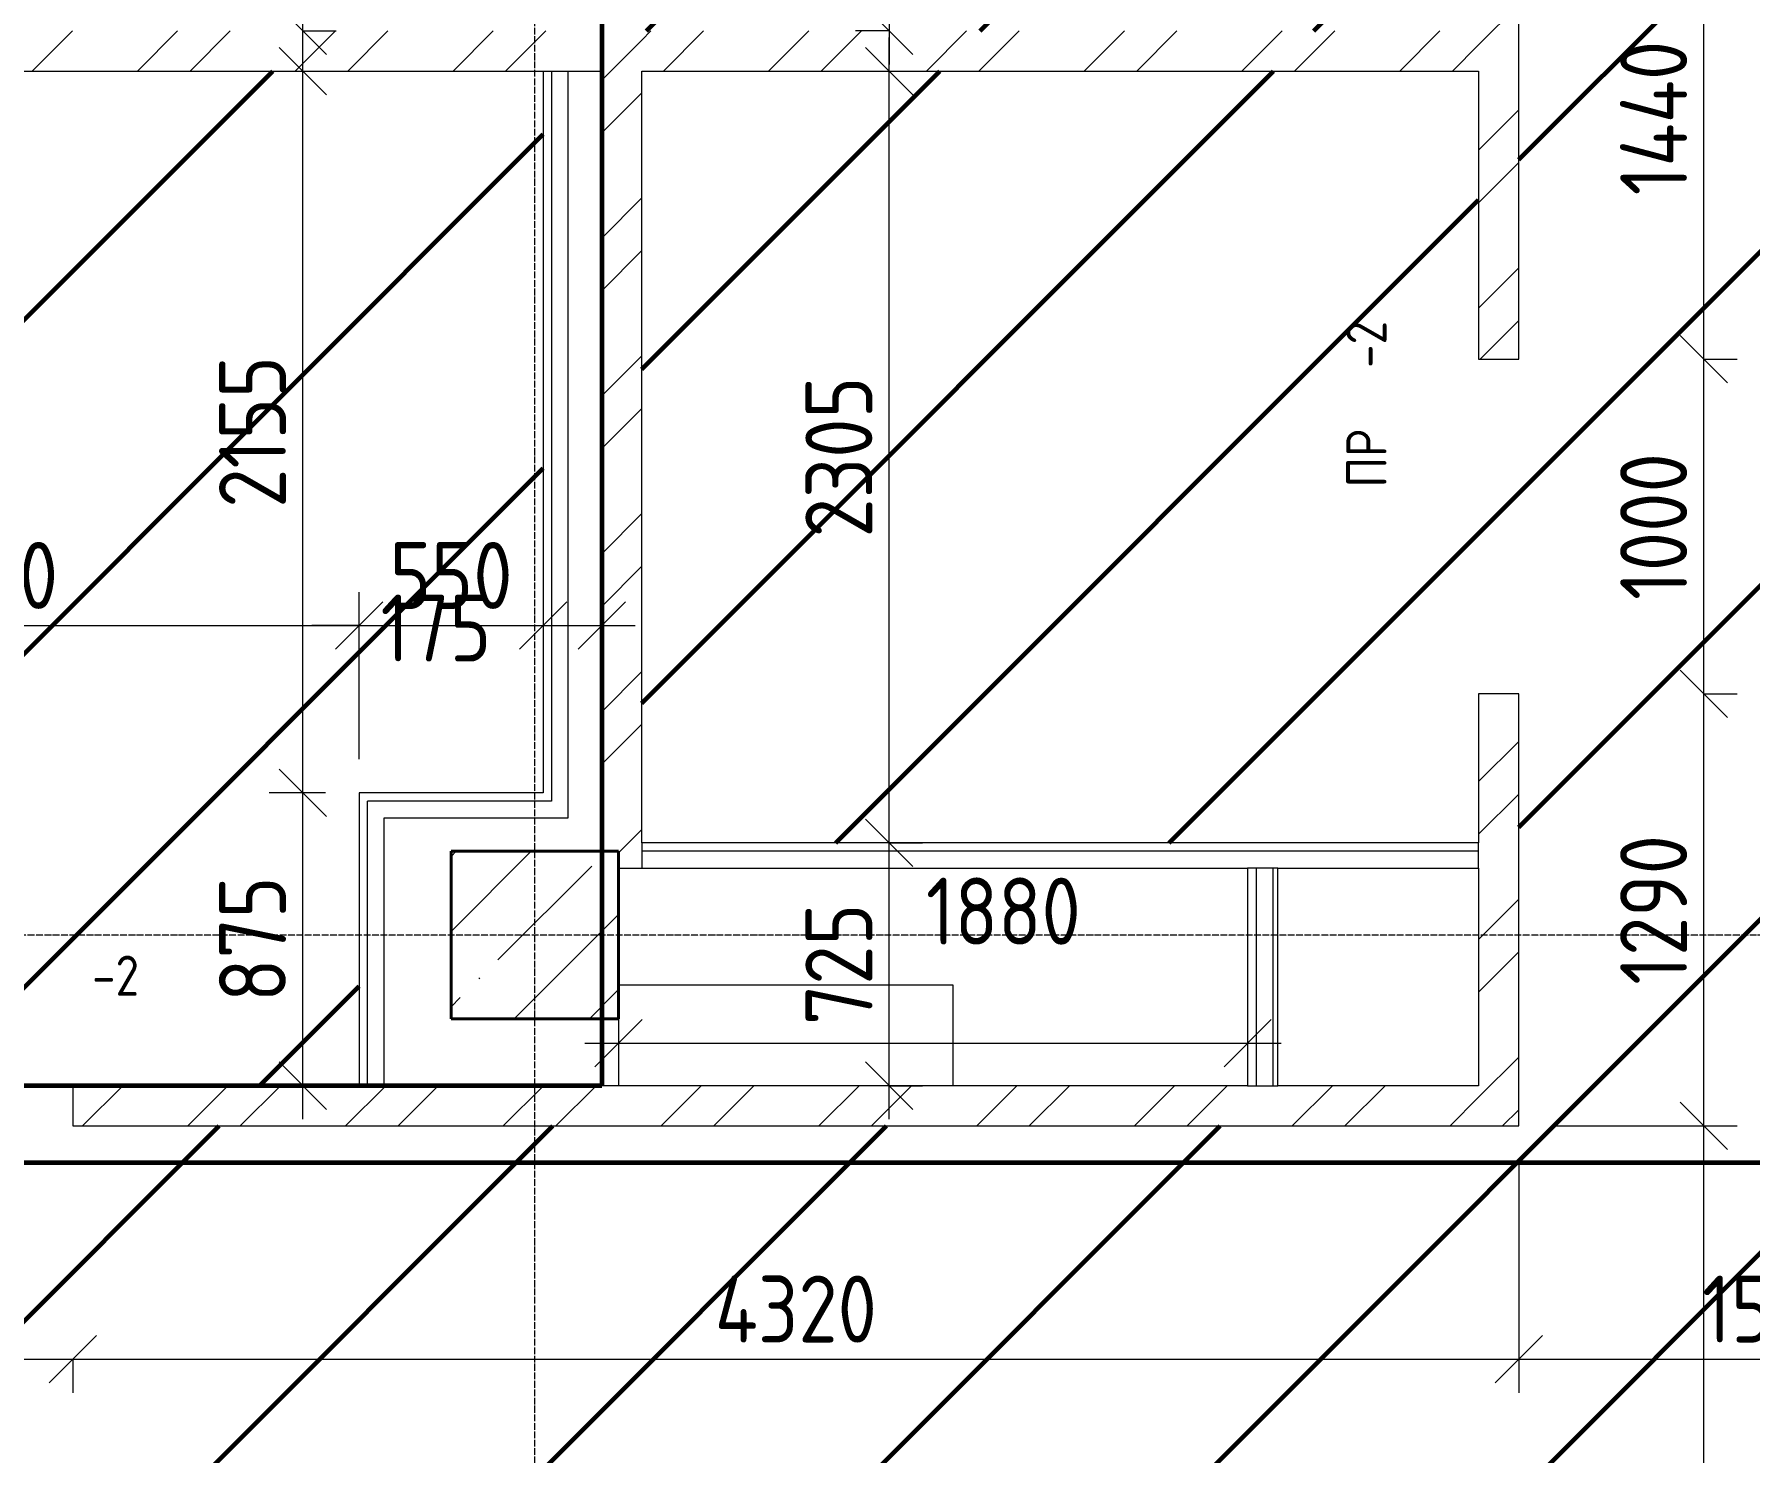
# Model space of a CAD drawing. Header units: millimetres. Extents: x -56773 to 323062, y -262288 to 76460.
# Drawn here: x -4695 to 430, y 1859 to 6095 of the extents above; entities that cross this region are included whole.
import ezdxf

# ---------------------------------------------------------------- set-up
doc = ezdxf.new("R2010")
doc.units = ezdxf.units.MM
doc.linetypes.add('ADSK_Линия сетки', pattern=[25, 20, -2.5, 0, -2.5])
for name, color, linetype, lineweight in [('1.1) Шлифовка потолка', 5, 'Continuous', 60), ('Марки', 7, 'Continuous', 20), ('Несущие колонны', 7, 'Continuous', 18), ('Оси', 7, 'Continuous', 9), ('Перекрытие', 7, 'Continuous', 18), ('Размеры', 7, 'Continuous', 9), ('Стены внутренние', 7, 'Continuous', 18), ('Стены штриховка', 7, 'Continuous', 9)]:
    doc.layers.add(name, color=color, linetype=linetype, lineweight=lineweight)
doc.styles.add('GOST Common_3', font='', dxfattribs={"width": 0.9, "height": 200})
doc.styles.add('GOST Common_9', font='', dxfattribs={"width": 0.9, "height": 120})
doc.styles.get('GOST Common_3').set_extended_font_data('GOST Common')
doc.styles.get('GOST Common_9').set_extended_font_data('GOST Common')
doc.dimstyles.new('ADSK_Основной_2_0', dxfattribs={"dimscale": 304.8, "dimtxt": 201.142999, "dimasz": 0.463911, "dimexe": 0.328084, "dimexo": 0.328084, "dimgap": 0.164042, "dimtad": 1, "dimdec": 3, "dimrnd": 0.001, "dimdsep": 46, "dimtxsty": 'GOST Common_3', "dimblk1": 'OBLIQUE', "dimblk2": 'OBLIQUE', "dimsah": 1, "dimcen": 0.09, "dimdle": 0.328084, "dimazin": 2, "dimtfac": 1, "dimtdec": 4, "dimtix": 1, "dimtmove": 0, "dimatfit": 3, "dimfxl": 1, "dimtvp": 1, "dimtolj": 1, "dimtzin": 0, "dimlwd": 20, "dimlwe": 20, "dimarcsym": 2})
doc.dimstyles.new('ADSK_Основной_2_0_1', dxfattribs={"dimscale": 304.8, "dimtxt": 201.142999, "dimasz": 0.463911, "dimexe": 0.328084, "dimexo": 0.328084, "dimgap": 0.164042, "dimtad": 1, "dimdec": 3, "dimrnd": 0.001, "dimdsep": 46, "dimtxsty": 'GOST Common_3', "dimblk1": 'OBLIQUE', "dimblk2": 'OBLIQUE', "dimsah": 1, "dimcen": 0.09, "dimdle": 0.328084, "dimazin": 2, "dimtfac": 1, "dimtdec": 4, "dimtix": 1, "dimtmove": 1, "dimatfit": 3, "dimfxl": 1, "dimtvp": 1, "dimtolj": 1, "dimtzin": 0, "dimlwd": 20, "dimlwe": 20, "dimarcsym": 2})
pattern_1 = [(45, (0, 0), (-235.732, 235.732), []), (45, (157.15, 0), (-235.732, 235.732), [])]

# ---------------------------------------------------------------- blocks, each defined once
blk = doc.blocks.new('ADSK_КолоннаЖБ_Прямоугольная - 500x500 мм-V5-Кладочный план подвала')
at = {"layer": 'Несущие колонны', "lineweight": 9}
h = blk.add_hatch(dxfattribs=at)
h.set_pattern_fill('FP_11', color=256, style=0, pattern_type=2)
h.set_pattern_definition([(315, (-3404.97, -3200), (224.506, 224.506), []), (315, (-3404.97, -3424.5), (224.506, 224.506), [396.875, -79.375, 3.353, -76.022])])
h.paths.add_polyline_path([(-250, -250), (250, -250), (250, 250), (-250, 250)])
at = {"layer": 'Несущие колонны', "lineweight": 40}
for p, q in [((-250, -250), (-250, 250)), ((-250, 250), (250, 250)), ((250, 250), (-250, 250)), ((-250, 250), (-250, -250)), ((250, 250), (250, -250)), ((250, -250), (250, 250)), ((250, -250), (-250, -250)), ((-250, -250), (250, -250))]:
    blk.add_line(p, q, dxfattribs=at)
blk = doc.blocks.new('_Oblique')
at = {"color": 0, "linetype": 'ByBlock', "lineweight": -2}
blk.add_line((-0.5, -0.5), (0.5, 0.5), dxfattribs=at)
blk = doc.blocks.new('DIMBLOCK155-Кладочный план подвала')
at = {"layer": 'Defpoints', "color": 0, "transparency": 16777216}
for p in [(-5580, 2237.8), (-4580, 2237.8), (-4580, 2137.8)]:
    blk.add_point(p, dxfattribs=at)
at = {"layer": 'Размеры', "color": 0, "lineweight": 20, "transparency": 16777216}
for p, q in [((-5680, 2137.8), (-4480, 2137.8)), ((-5580, 2137.8), (-5580, 2037.8)), ((-4580, 2137.8), (-4580, 2037.8))]:
    blk.add_line(p, q, dxfattribs=at)
at = {"layer": 'Размеры', "color": 0, "lineweight": 20, "transparency": 16777216, "xscale": 141.4, "yscale": 141.4, "zscale": 141.4, "rotation": 180}
blk.add_blockref('_Oblique', (-5580, 2137.8), dxfattribs=at)
at = {"layer": 'Размеры', "color": 0, "lineweight": 20, "transparency": 16777216, "xscale": 141.4, "yscale": 141.4, "zscale": 141.4}
blk.add_blockref('_Oblique', (-4580, 2137.8), dxfattribs=at)
at = {"layer": 'Размеры', "color": 0, "lineweight": 9, "transparency": 16777216, "insert": (-5080, 2287.8), "char_height": 200, "width": 560.473, "attachment_point": 5, "style": 'GOST Common_3'}
blk.add_mtext('\\A1;1000', dxfattribs=at)
blk = doc.blocks.new('DIMBLOCK156-Кладочный план подвала')
at = {"layer": 'Defpoints', "color": 0, "transparency": 16777216}
for p in [(-260, 2835), (-4580, 2237.8), (-260, 2137.8)]:
    blk.add_point(p, dxfattribs=at)
at = {"layer": 'Размеры', "color": 0, "lineweight": 20, "transparency": 16777216}
for p, q in [((-260, 2735), (-260, 2037.8)), ((-4680, 2137.8), (-160, 2137.8)), ((-4580, 2137.8), (-4580, 2037.8))]:
    blk.add_line(p, q, dxfattribs=at)
at = {"layer": 'Размеры', "color": 0, "lineweight": 20, "transparency": 16777216, "xscale": 141.4, "yscale": 141.4, "zscale": 141.4, "rotation": 180}
blk.add_blockref('_Oblique', (-4580, 2137.8), dxfattribs=at)
at = {"layer": 'Размеры', "color": 0, "lineweight": 20, "transparency": 16777216, "xscale": 141.4, "yscale": 141.4, "zscale": 141.4}
blk.add_blockref('_Oblique', (-260, 2137.8), dxfattribs=at)
at = {"layer": 'Размеры', "color": 0, "lineweight": 9, "transparency": 16777216, "insert": (-2420, 2287.8), "char_height": 200, "width": 625.93, "attachment_point": 5, "style": 'GOST Common_3'}
blk.add_mtext('\\A1;4320', dxfattribs=at)
blk = doc.blocks.new('DIMBLOCK157-Кладочный план подвала')
at = {"layer": 'Defpoints', "color": 0, "transparency": 16777216}
for p in [(-260, 2835), (1290, 2237.8), (1290, 2137.8)]:
    blk.add_point(p, dxfattribs=at)
at = {"layer": 'Размеры', "color": 0, "lineweight": 20, "transparency": 16777216}
for p, q in [((-260, 2735), (-260, 2037.8)), ((-360, 2137.8), (1390, 2137.8)), ((1290, 2137.8), (1290, 2037.8))]:
    blk.add_line(p, q, dxfattribs=at)
at = {"layer": 'Размеры', "color": 0, "lineweight": 20, "transparency": 16777216, "xscale": 141.4, "yscale": 141.4, "zscale": 141.4, "rotation": 180}
blk.add_blockref('_Oblique', (-260, 2137.8), dxfattribs=at)
at = {"layer": 'Размеры', "color": 0, "lineweight": 20, "transparency": 16777216, "xscale": 141.4, "yscale": 141.4, "zscale": 141.4}
blk.add_blockref('_Oblique', (1290, 2137.8), dxfattribs=at)
at = {"layer": 'Размеры', "color": 0, "lineweight": 9, "transparency": 16777216, "insert": (515, 2287.8), "char_height": 200, "width": 560.473, "attachment_point": 5, "style": 'GOST Common_3'}
blk.add_mtext('\\A1;1550', dxfattribs=at)
blk = doc.blocks.new('DIMBLOCK233-Кладочный план подвала')
at = {"layer": 'Defpoints', "color": 0, "transparency": 16777216}
for p in [(-3893.4, 8730), (-3675, 8730), (-3993.3, 6105)]:
    blk.add_point(p, dxfattribs=at)
at = {"layer": 'Размеры', "color": 0, "lineweight": 20, "transparency": 16777216}
for p, q in [((-3893.4, 6005), (-3893.4, 8830)), ((-3775, 8730), (-3993.4, 8730)), ((-3893.3, 6105), (-3793.4, 6105))]:
    blk.add_line(p, q, dxfattribs=at)
at = {"layer": 'Размеры', "color": 0, "lineweight": 20, "transparency": 16777216, "xscale": 141.4, "yscale": 141.4, "zscale": 141.4}
for p, rotation in [((-3893.4, 8730), 90), ((-3893.4, 6105), 270)]:
    blk.add_blockref('_Oblique', p, dxfattribs=dict(at, rotation=rotation))
at = {"layer": 'Размеры', "color": 0, "lineweight": 9, "transparency": 16777216, "insert": (-4043.4, 7417.5), "char_height": 200, "width": 605.475, "attachment_point": 5, "rotation": 90, "style": 'GOST Common_3'}
blk.add_mtext('\\A1;2625', dxfattribs=at)
blk = doc.blocks.new('DIMBLOCK237-Кладочный план подвала')
at = {"layer": 'Defpoints', "color": 0, "transparency": 16777216}
for p in [(-3893.4, 3830), (-3725, 3830), (-3993.3, 2955)]:
    blk.add_point(p, dxfattribs=at)
at = {"layer": 'Размеры', "color": 0, "lineweight": 20, "transparency": 16777216}
for p, q in [((-3893.4, 2855), (-3893.4, 3930)), ((-3825, 3830), (-3993.4, 3830)), ((-3893.3, 2955), (-3793.4, 2955))]:
    blk.add_line(p, q, dxfattribs=at)
at = {"layer": 'Размеры', "color": 0, "lineweight": 20, "transparency": 16777216, "xscale": 141.4, "yscale": 141.4, "zscale": 141.4}
for p, rotation in [((-3893.4, 3830), 90), ((-3893.4, 2955), 270)]:
    blk.add_blockref('_Oblique', p, dxfattribs=dict(at, rotation=rotation))
at = {"layer": 'Размеры', "color": 0, "lineweight": 9, "transparency": 16777216, "insert": (-4043.4, 3392.5), "char_height": 200, "width": 454.106, "attachment_point": 5, "rotation": 90, "style": 'GOST Common_3'}
blk.add_mtext('\\A1;875', dxfattribs=at)
blk = doc.blocks.new('DIMBLOCK238-Кладочный план подвала')
at = {"layer": 'Defpoints', "color": 0, "transparency": 16777216}
for p in [(-3993.3, 5985), (-3893.4, 5985), (-3725, 3830)]:
    blk.add_point(p, dxfattribs=at)
at = {"layer": 'Размеры', "color": 0, "lineweight": 20, "transparency": 16777216}
for p, q in [((-3893.4, 3730), (-3893.4, 6085)), ((-3893.3, 5985), (-3793.4, 5985)), ((-3825, 3830), (-3993.4, 3830))]:
    blk.add_line(p, q, dxfattribs=at)
at = {"layer": 'Размеры', "color": 0, "lineweight": 20, "transparency": 16777216, "xscale": 141.4, "yscale": 141.4, "zscale": 141.4}
for p, rotation in [((-3893.4, 5985), 90), ((-3893.4, 3830), 270)]:
    blk.add_blockref('_Oblique', p, dxfattribs=dict(at, rotation=rotation))
at = {"layer": 'Размеры', "color": 0, "lineweight": 9, "transparency": 16777216, "insert": (-4043.4, 4907.5), "char_height": 200, "width": 560.473, "attachment_point": 5, "rotation": 90, "style": 'GOST Common_3'}
blk.add_mtext('\\A1;2155', dxfattribs=at)
blk = doc.blocks.new('DIMBLOCK239-Кладочный план подвала')
at = {"layer": 'Defpoints', "color": 0, "transparency": 16777216}
for p in [(-6005, 4428.9), (-3725, 4328.9), (-3725, 3830)]:
    blk.add_point(p, dxfattribs=at)
at = {"layer": 'Размеры', "color": 0, "lineweight": 20, "transparency": 16777216}
for p, q in [((-3725, 3930), (-3725, 4428.9)), ((-6105, 4328.9), (-3625, 4328.9)), ((-6005, 4328.9), (-6005, 4228.9))]:
    blk.add_line(p, q, dxfattribs=at)
at = {"layer": 'Размеры', "color": 0, "lineweight": 20, "transparency": 16777216, "xscale": 141.4, "yscale": 141.4, "zscale": 141.4, "rotation": 180}
blk.add_blockref('_Oblique', (-6005, 4328.9), dxfattribs=at)
at = {"layer": 'Размеры', "color": 0, "lineweight": 20, "transparency": 16777216, "xscale": 141.4, "yscale": 141.4, "zscale": 141.4}
blk.add_blockref('_Oblique', (-3725, 4328.9), dxfattribs=at)
at = {"layer": 'Размеры', "color": 0, "lineweight": 9, "transparency": 16777216, "insert": (-4865, 4478.9), "char_height": 200, "width": 605.475, "attachment_point": 5, "style": 'GOST Common_3'}
blk.add_mtext('\\A1;2280', dxfattribs=at)
blk = doc.blocks.new('DIMBLOCK240-Кладочный план подвала')
at = {"layer": 'Defpoints', "color": 0, "transparency": 16777216}
for p in [(-3175, 4428.9), (-3175, 4328.9), (-3725, 3830)]:
    blk.add_point(p, dxfattribs=at)
at = {"layer": 'Размеры', "color": 0, "lineweight": 20, "transparency": 16777216}
for p, q in [((-3725, 3930), (-3725, 4428.9)), ((-3725, 4328.9), (-3866.4, 4328.9)), ((-3725, 4328.9), (-3175, 4328.9)), ((-3175, 4328.9), (-3175, 4228.9)), ((-3175, 4328.9), (-3033.6, 4328.9))]:
    blk.add_line(p, q, dxfattribs=at)
at = {"layer": 'Размеры', "color": 0, "lineweight": 20, "transparency": 16777216, "xscale": 141.4, "yscale": 141.4, "zscale": 141.4}
blk.add_blockref('_Oblique', (-3725, 4328.9), dxfattribs=at)
at = {"layer": 'Размеры', "color": 0, "lineweight": 20, "transparency": 16777216, "xscale": 141.4, "yscale": 141.4, "zscale": 141.4, "rotation": 180}
blk.add_blockref('_Oblique', (-3175, 4328.9), dxfattribs=at)
at = {"layer": 'Размеры', "color": 0, "lineweight": 9, "transparency": 16777216, "insert": (-3450, 4478.9), "char_height": 200, "width": 454.106, "attachment_point": 5, "style": 'GOST Common_3'}
blk.add_mtext('\\A1;550', dxfattribs=at)
blk = doc.blocks.new('DIMBLOCK241-Кладочный план подвала')
at = {"layer": 'Defpoints', "color": 0, "transparency": 16777216}
for p in [(-3175, 4428.9), (-3000, 4428.9), (-3000, 4328.9)]:
    blk.add_point(p, dxfattribs=at)
at = {"layer": 'Размеры', "color": 0, "lineweight": 20, "transparency": 16777216}
for p, q in [((-3275, 4328.9), (-2900, 4328.9)), ((-3175, 4328.9), (-3175, 4228.9)), ((-3000, 4328.9), (-3000, 4228.9))]:
    blk.add_line(p, q, dxfattribs=at)
at = {"layer": 'Размеры', "color": 0, "lineweight": 20, "transparency": 16777216, "xscale": 141.4, "yscale": 141.4, "zscale": 141.4, "rotation": 180}
blk.add_blockref('_Oblique', (-3175, 4328.9), dxfattribs=at)
at = {"layer": 'Размеры', "color": 0, "lineweight": 20, "transparency": 16777216, "xscale": 141.4, "yscale": 141.4, "zscale": 141.4}
blk.add_blockref('_Oblique', (-3000, 4328.9), dxfattribs=at)
at = {"layer": 'Размеры', "color": 0, "lineweight": 9, "transparency": 16777216, "insert": (-3660.9, 4421.9), "char_height": 200, "width": 409.104, "attachment_point": 1, "line_spacing_factor": 1.022761, "style": 'GOST Common_3'}
blk.add_mtext('\\A1;175', dxfattribs=at)
blk = doc.blocks.new('DIMBLOCK244-Кладочный план подвала')
at = {"layer": 'Defpoints', "color": 0, "transparency": 16777216}
for p in [(-260, 2835), (293, 2835), (193.1, -425)]:
    blk.add_point(p, dxfattribs=at)
at = {"layer": 'Размеры', "color": 0, "lineweight": 20, "transparency": 16777216}
for p, q in [((293, -525), (293, 2935)), ((-160, 2835), (393, 2835)), ((293.1, -425), (393, -425))]:
    blk.add_line(p, q, dxfattribs=at)
at = {"layer": 'Размеры', "color": 0, "lineweight": 20, "transparency": 16777216, "xscale": 141.4, "yscale": 141.4, "zscale": 141.4}
for p, rotation in [((293, 2835), 90), ((293, -425), 270)]:
    blk.add_blockref('_Oblique', p, dxfattribs=dict(at, rotation=rotation))
at = {"layer": 'Размеры', "color": 0, "lineweight": 9, "transparency": 16777216, "insert": (143, 1205), "char_height": 200, "width": 605.475, "attachment_point": 5, "rotation": 90, "style": 'GOST Common_3'}
blk.add_mtext('\\A1;3260', dxfattribs=at)
blk = doc.blocks.new('DIMBLOCK245-Кладочный план подвала')
at = {"layer": 'Defpoints', "color": 0, "transparency": 16777216}
for p in [(193.1, 4125), (293, 4125), (-260, 2835)]:
    blk.add_point(p, dxfattribs=at)
at = {"layer": 'Размеры', "color": 0, "lineweight": 20, "transparency": 16777216}
for p, q in [((293, 2735), (293, 4225)), ((293.1, 4125), (393, 4125)), ((-160, 2835), (393, 2835))]:
    blk.add_line(p, q, dxfattribs=at)
at = {"layer": 'Размеры', "color": 0, "lineweight": 20, "transparency": 16777216, "xscale": 141.4, "yscale": 141.4, "zscale": 141.4}
for p, rotation in [((293, 4125), 90), ((293, 2835), 270)]:
    blk.add_blockref('_Oblique', p, dxfattribs=dict(at, rotation=rotation))
at = {"layer": 'Размеры', "color": 0, "lineweight": 9, "transparency": 16777216, "insert": (143, 3480), "char_height": 200, "width": 560.473, "attachment_point": 5, "rotation": 90, "style": 'GOST Common_3'}
blk.add_mtext('\\A1;1290', dxfattribs=at)
blk = doc.blocks.new('DIMBLOCK246-Кладочный план подвала')
at = {"layer": 'Defpoints', "color": 0, "transparency": 16777216}
for p in [(193.1, 5125), (293, 5125), (193.1, 4125)]:
    blk.add_point(p, dxfattribs=at)
at = {"layer": 'Размеры', "color": 0, "lineweight": 20, "transparency": 16777216}
for p, q in [((293, 4025), (293, 5225)), ((293.1, 5125), (393, 5125)), ((293.1, 4125), (393, 4125))]:
    blk.add_line(p, q, dxfattribs=at)
at = {"layer": 'Размеры', "color": 0, "lineweight": 20, "transparency": 16777216, "xscale": 141.4, "yscale": 141.4, "zscale": 141.4}
for p, rotation in [((293, 5125), 90), ((293, 4125), 270)]:
    blk.add_blockref('_Oblique', p, dxfattribs=dict(at, rotation=rotation))
at = {"layer": 'Размеры', "color": 0, "lineweight": 9, "transparency": 16777216, "insert": (143, 4625), "char_height": 200, "width": 560.473, "attachment_point": 5, "rotation": 90, "style": 'GOST Common_3'}
blk.add_mtext('\\A1;1000', dxfattribs=at)
blk = doc.blocks.new('DIMBLOCK247-Кладочный план подвала')
at = {"layer": 'Defpoints', "color": 0, "transparency": 16777216}
for p in [(193.1, 6565), (293, 6565), (193.1, 5125)]:
    blk.add_point(p, dxfattribs=at)
at = {"layer": 'Размеры', "color": 0, "lineweight": 20, "transparency": 16777216}
for p, q in [((293, 5025), (293, 6665)), ((293.1, 6565), (393, 6565)), ((293.1, 5125), (393, 5125))]:
    blk.add_line(p, q, dxfattribs=at)
at = {"layer": 'Размеры', "color": 0, "lineweight": 20, "transparency": 16777216, "xscale": 141.4, "yscale": 141.4, "zscale": 141.4}
for p, rotation in [((293, 6565), 90), ((293, 5125), 270)]:
    blk.add_blockref('_Oblique', p, dxfattribs=dict(at, rotation=rotation))
at = {"layer": 'Размеры', "color": 0, "lineweight": 9, "transparency": 16777216, "insert": (143, 5845), "char_height": 200, "width": 601.383, "attachment_point": 5, "rotation": 90, "style": 'GOST Common_3'}
blk.add_mtext('\\A1;1440', dxfattribs=at)
blk = doc.blocks.new('DIMBLOCK251-Кладочный план подвала')
at = {"layer": 'Defpoints', "color": 0, "transparency": 16777216}
for p in [(-2241.4, 3680), (-2141.4, 3680), (-2241.4, 2955)]:
    blk.add_point(p, dxfattribs=at)
at = {"layer": 'Размеры', "color": 0, "lineweight": 20, "transparency": 16777216}
for p, q in [((-2141.4, 2855), (-2141.4, 3780)), ((-2141.4, 3680), (-2041.4, 3680)), ((-2141.4, 2955), (-2041.4, 2955))]:
    blk.add_line(p, q, dxfattribs=at)
at = {"layer": 'Размеры', "color": 0, "lineweight": 20, "transparency": 16777216, "xscale": 141.4, "yscale": 141.4, "zscale": 141.4}
for p, rotation in [((-2141.4, 3680), 90), ((-2141.4, 2955), 270)]:
    blk.add_blockref('_Oblique', p, dxfattribs=dict(at, rotation=rotation))
at = {"layer": 'Размеры', "color": 0, "lineweight": 9, "transparency": 16777216, "insert": (-2291.4, 3317.5), "char_height": 200, "width": 454.106, "attachment_point": 5, "rotation": 90, "style": 'GOST Common_3'}
blk.add_mtext('\\A1;725', dxfattribs=at)
blk = doc.blocks.new('DIMBLOCK252-Кладочный план подвала')
at = {"layer": 'Defpoints', "color": 0, "transparency": 16777216}
for p in [(-2241.4, 5985), (-2141.4, 5985), (-2241.4, 3680)]:
    blk.add_point(p, dxfattribs=at)
at = {"layer": 'Размеры', "color": 0, "lineweight": 20, "transparency": 16777216}
for p, q in [((-2141.4, 3580), (-2141.4, 6085)), ((-2141.4, 5985), (-2041.4, 5985)), ((-2141.4, 3680), (-2041.4, 3680))]:
    blk.add_line(p, q, dxfattribs=at)
at = {"layer": 'Размеры', "color": 0, "lineweight": 20, "transparency": 16777216, "xscale": 141.4, "yscale": 141.4, "zscale": 141.4}
for p, rotation in [((-2141.4, 5985), 90), ((-2141.4, 3680), 270)]:
    blk.add_blockref('_Oblique', p, dxfattribs=dict(at, rotation=rotation))
at = {"layer": 'Размеры', "color": 0, "lineweight": 9, "transparency": 16777216, "insert": (-2291.4, 4832.5), "char_height": 200, "width": 605.475, "attachment_point": 5, "rotation": 90, "style": 'GOST Common_3'}
blk.add_mtext('\\A1;2305', dxfattribs=at)
blk = doc.blocks.new('DIMBLOCK253-Кладочный план подвала')
at = {"layer": 'Defpoints', "color": 0, "transparency": 16777216}
for p in [(-2041.4, 9355), (-2141.4, 6105), (-2041.4, 6105)]:
    blk.add_point(p, dxfattribs=at)
at = {"layer": 'Размеры', "color": 0, "lineweight": 20, "transparency": 16777216}
for p, q in [((-2141.4, 9455), (-2141.4, 6005)), ((-2141.4, 9355), (-2241.4, 9355)), ((-2141.4, 6105), (-2241.4, 6105))]:
    blk.add_line(p, q, dxfattribs=at)
at = {"layer": 'Размеры', "color": 0, "lineweight": 20, "transparency": 16777216, "xscale": 141.4, "yscale": 141.4, "zscale": 141.4}
for p, rotation in [((-2141.4, 9355), 90), ((-2141.4, 6105), 270)]:
    blk.add_blockref('_Oblique', p, dxfattribs=dict(at, rotation=rotation))
at = {"layer": 'Размеры', "color": 0, "lineweight": 9, "transparency": 16777216, "insert": (-2291.4, 7730), "char_height": 200, "width": 605.475, "attachment_point": 5, "rotation": 90, "style": 'GOST Common_3'}
blk.add_mtext('\\A1;3250', dxfattribs=at)
blk = doc.blocks.new('DIMBLOCK254-Кладочный план подвала')
at = {"layer": 'Defpoints', "color": 0, "transparency": 16777216}
for p in [(-1070, 3181.5), (-2950, 3155), (-1070, 3081.5)]:
    blk.add_point(p, dxfattribs=at)
at = {"layer": 'Размеры', "color": 0, "lineweight": 20, "transparency": 16777216}
for p, q in [((-3050, 3081.5), (-970, 3081.5)), ((-1070, 3081.5), (-1070, 2981.5)), ((-2950, 3055), (-2950, 2981.5))]:
    blk.add_line(p, q, dxfattribs=at)
at = {"layer": 'Размеры', "color": 0, "lineweight": 20, "transparency": 16777216, "xscale": 141.4, "yscale": 141.4, "zscale": 141.4, "rotation": 180}
blk.add_blockref('_Oblique', (-2950, 3081.5), dxfattribs=at)
at = {"layer": 'Размеры', "color": 0, "lineweight": 20, "transparency": 16777216, "xscale": 141.4, "yscale": 141.4, "zscale": 141.4}
blk.add_blockref('_Oblique', (-1070, 3081.5), dxfattribs=at)
at = {"layer": 'Размеры', "color": 0, "lineweight": 9, "transparency": 16777216, "insert": (-2031.3, 3576.2), "char_height": 200, "width": 560.473, "attachment_point": 1, "line_spacing_factor": 1.022761, "style": 'GOST Common_3'}
blk.add_mtext('\\A1;1880', dxfattribs=at)

msp = doc.modelspace()

# ---------------------------------------------------------------- hatches: boundary and pattern name
at = {"layer": '1.1) Шлифовка потолка', "transparency": 33554687}
h = msp.add_hatch(dxfattribs=at)
h.set_pattern_fill('ANSI31', color=256, scale=222)
h.paths.add_polyline_path([(-9650, 13974.969), (-9770, 13974.969), (-9770, 16104.969), (-9650, 16104.969), (-9650, 17154.969), (-9770, 17154.969), (-9770, 20434.969), (-10070, 20434.969), (-10070, 20554.969), (-9650, 20554.969), (-9650, 23754.969), (-12900, 23754.969), (-12900, 20554.969), (-11620, 20554.969), (-11620, 20434.969), (-12900, 20434.969), (-12900, 20154.969), (-13020, 20154.969), (-13020, 19104.969), (-12900, 19104.969), (-12900, 17779.969), (-13020, 17779.969), (-13020, 16229.969), (-12900, 16229.969), (-12900, 14804.969), (-12900, 14354.969), (-13020, 14354.969), (-13020, 12804.969), (-12900, 12804.969), (-12900, 11004.969), (-12900, 10704.969), (-13020, 10704.969), (-13020, 9804.969), (-12900, 9804.969), (-12900, 7999.969), (-13020, 7999.969), (-13020, 7099.969), (-12900, 7099.969), (-12900, 5709.969), (-13020, 5709.969), (-13020, 4659.969), (-12900, 4659.969), (-12900, 2929.969), (-13800, 2929.969), (-13800, 2779.969), (-13920, 2779.969), (-13920, 1579.969), (-13800, 1579.969), (-13800, 779.969), (-13075, 779.969), (-13075, -1315.031), (-11000, -1315.031), (-11000, -745.031), (-9450, -745.031), (-8950, -745.031), (-8950, -1195.031), (-4925, -1195.031), (-4925, -1315.031), (-3725, -1315.031), (-3725, -1195.031), (-3450, -1195.031), (-3450, -745.031), (-2950, -745.031), (-2950, -1195.031), (-2080, -1195.031), (-2080, -1315.031), (-1030, -1315.031), (-1030, -1195.031), (-745, -1195.031), (-745, -425.031), (1290, -425.031), (1290, 14.969), (1410, 14.969), (1410, 2064.969), (1290, 2064.969), (1290, 9354.969), (-260, 9354.969), (-260, 7564.969), (-380, 7564.969), (-380, 9354.969), (-2880, 9354.969), (-2880, 6104.969), (-380, 6104.969), (-380, 6564.969), (-260, 6564.969), (-260, 5124.969), (-380, 5124.969), (-380, 5984.969), (-2880, 5984.969), (-2880, 3679.969), (-380, 3679.969), (-380, 4124.969), (-260, 4124.969), (-260, 2834.969), (-4580, 2834.969), (-4580, 2954.969), (-5580, 2954.969), (-5580, 2834.969), (-6975, 2834.969), (-6975, 2954.969), (-7975, 2954.969), (-7975, 2834.969), (-9770, 2834.969), (-9770, 4459.969), (-9770, 5959.969), (-9770, 7449.969), (-9650, 7449.969), (-9650, 8649.969), (-9770, 8649.969), (-9770, 12774.969), (-9650, 12774.969)])
h = msp.add_hatch(dxfattribs=at)
h.set_pattern_fill('ANSI31', color=256, scale=222)
h.paths.add_polyline_path([(-3175, 5984.969), (-6005, 5984.969), (-6005, 2954.969), (-3725, 2954.969), (-3725, 3829.969), (-3175, 3829.969)])
at = {"layer": 'Стены внутренние', "lineweight": 9}
h = msp.add_hatch(dxfattribs=at)
h.set_pattern_fill('FP_2', color=256, style=0, pattern_type=2)
h.set_pattern_definition(pattern_1)
h.paths.add_polyline_path([(-2950, 3604.969), (-2880, 3604.969), (-2880, 9354.969), (-3000, 9354.969), (-3000, 3654.969), (-2950, 3654.969), (-2950, 3625.8023)])
h = msp.add_hatch(dxfattribs=at)
h.set_pattern_fill('FP_2', color=256, style=0, pattern_type=2)
h.set_pattern_definition(pattern_1)
h.paths.add_polyline_path([(-260, 2834.969), (-260, 4124.969), (-380, 4124.969), (-380, 2834.969)])
h.paths.add_polyline_path([(-260, 5124.969), (-260, 6564.969), (-380, 6564.969), (-380, 5124.969)])
h.paths.add_polyline_path([(-260, 7564.969), (-260, 9354.969), (-380, 9354.969), (-380, 7564.969)])
at = {"layer": 'Стены внутренние', "lineweight": 9, "true_color": 0x0080c0}
h = msp.add_hatch(dxfattribs=at)
h.set_pattern_fill('FP_5', color=142, style=0, pattern_type=2)
h.set_pattern_definition([(90, (0, 0), (-100, 6e-15), [])])
h.paths.add_polyline_path([(-3100, 3804.969), (-3100, 5984.969), (-3150, 5984.969), (-3150, 3804.969)])
h.paths.add_polyline_path([(-3150, 6104.969), (-3100, 6104.969), (-3100, 8804.969), (-3150, 8804.969), (-3150, 8173.8197)])
at = {"layer": 'Стены внутренние', "lineweight": 9}
h = msp.add_hatch(dxfattribs=at)
h.set_pattern_fill('FP_2', color=256, style=0, pattern_type=2)
h.set_pattern_definition(pattern_1)
h.paths.add_polyline_path([(-3000, 5984.969), (-3000, 6104.969), (-9650, 6104.969), (-9650, 5984.969), (-3100, 5984.969)])
h = msp.add_hatch(dxfattribs=at)
h.set_pattern_fill('FP_2', color=256, style=0, pattern_type=2)
h.set_pattern_definition(pattern_1)
h.paths.add_polyline_path([(-380, 5984.969), (-380, 6104.969), (-2880, 6104.969), (-2880, 5984.969), (-1573.0067, 5984.969)])
h = msp.add_hatch(dxfattribs=at)
h.set_pattern_fill('FP_2', color=256, style=0, pattern_type=2)
h.set_pattern_definition(pattern_1)
h.paths.add_polyline_path([(-380, 2834.969), (-380, 2954.969), (-4580, 2954.969), (-4580, 2834.969), (-1573.0067, 2834.969)])
h.paths.add_polyline_path([(-5580, 2834.969), (-5580, 2954.969), (-6975, 2954.969), (-6975, 2834.969)])
h.paths.add_polyline_path([(-7975, 2834.969), (-7975, 2954.969), (-9770, 2954.969), (-9770, 2834.969), (-9726.7944, 2834.969)])

# ---------------------------------------------------------------- linework, layer by layer
at = {"layer": '1.1) Шлифовка потолка'}
for points in [[(-3000, 2954.969), (-9650, 2954.969), (-9650, 23754.969), (-3000, 23754.969)], [(55800, 2724.969), (-9770, 2724.969), (-9770, 9604.969), (55800, 9604.969)]]:
    msp.add_lwpolyline(points, close=True, dxfattribs=at)
at = {"layer": 'Оси', "linetype": 'ADSK_Линия сетки', "lineweight": 5}
for p, q in [((-3200, -10973.8823), (-3200, 24500.9141)), ((62221.372, 3404.969), (-25240.0967, 3404.969))]:
    msp.add_line(p, q, dxfattribs=at)
at = {"layer": 'Перекрытие'}
for p, q in [((-1950, 3254.969), (-2950, 3254.969)), ((-1950, 2954.969), (-1950, 3254.969)), ((-2950, 3154.969), (-2950, 2954.969))]:
    msp.add_line(p, q, dxfattribs=at)
at = {"layer": 'Стены внутренние', "lineweight": 5}
for p, q in [((-260, 5124.969), (-260, 6564.969)), ((-6005, 5984.969), (-3175, 5984.969)), ((-3175, 5984.969), (-3175, 3829.969)), ((-3100, 5984.969), (-3000, 5984.969)), ((-3100, 3754.969), (-3100, 5984.969)), ((-3000, 5984.969), (-3000, 3654.969)), ((-2880, 3679.969), (-2880, 5984.969)), ((-2880, 5984.969), (-380, 5984.969)), ((-380, 5984.969), (-380, 5124.969)), ((-380, 5124.969), (-260, 5124.969)), ((-380, 4124.969), (-380, 3679.969)), ((-260, 4124.969), (-380, 4124.969)), ((-260, 2834.969), (-260, 4124.969)), ((-3725, 3829.969), (-3725, 2954.969)), ((-3175, 3829.969), (-3725, 3829.969)), ((-3650, 2954.969), (-3650, 3754.969)), ((-3650, 3754.969), (-3100, 3754.969)), ((-380, 3679.969), (-2880, 3679.969)), ((-2950, 3604.969), (-1070, 3604.969)), ((-1070, 3604.969), (-1070, 2954.969)), ((-980, 3604.969), (-380, 3604.969)), ((-980, 2954.969), (-980, 3604.969)), ((-380, 3604.969), (-380, 2954.969)), ((-3725, 2954.969), (-4580, 2954.969)), ((-4580, 2954.969), (-4580, 2834.969)), ((-1070, 2954.969), (-3650, 2954.969)), ((-380, 2954.969), (-980, 2954.969)), ((-4580, 2834.969), (-260, 2834.969))]:
    msp.add_line(p, q, dxfattribs=at)
at = {"layer": 'Стены штриховка', "lineweight": 9}
for p, q in [((-3175, 5984.969), (-3100, 5984.969)), ((-3150, 5984.969), (-3150, 3804.969)), ((-3700, 2954.969), (-3700, 3804.969)), ((-3150, 3804.969), (-3700, 3804.969)), ((-2880, 3679.969), (-2880, 3604.969)), ((-380, 3654.969), (-2880, 3654.969)), ((-380, 3604.969), (-380, 3679.969)), ((-980, 3604.969), (-1070, 3604.969)), ((-1045, 3604.969), (-1045, 2954.969)), ((-995, 3604.969), (-995, 2954.969)), ((-3725, 2954.969), (-3650, 2954.969)), ((-1070, 2954.969), (-980, 2954.969))]:
    msp.add_line(p, q, dxfattribs=at)

# ---------------------------------------------------------------- block references
at = {"layer": 'Несущие колонны', "rotation": 89.9999999999999}
msp.add_blockref('ADSK_КолоннаЖБ_Прямоугольная - 500x500 мм-V5-Кладочный план подвала', (-3200, 3404.969), dxfattribs=at)

# ---------------------------------------------------------------- texts
at = {"layer": 'Марки', "lineweight": 9, "char_height": 120, "attachment_point": 1, "rotation": 90, "style": 'GOST Common_9'}
for s, insert, width in [('-2', (-775.1096, 5098.5543), 389.620125), ('ПР', (-775.1096, 4741.3668), 432.91125)]:
    msp.add_mtext(s, dxfattribs=dict(at, insert=insert, width=width))
at = {"layer": 'Марки', "lineweight": 9, "insert": (-4522.8125, 3343.5105), "char_height": 120, "width": 389.620125, "attachment_point": 1, "style": 'GOST Common_9'}
msp.add_mtext('-2', dxfattribs=at)

# ---------------------------------------------------------------- dimensions: what is measured, and where the dimension line sits
at = {"layer": 'Размеры', "lineweight": 9}
for base, p1, p2, override, picture, middle in [((-2141.3786, 6104.969), (-2041.3937, 9354.969), (-2041.3937, 6104.969), {"dimpost": '<>', "dimfxl": 3250}, 'DIMBLOCK253-Кладочный план подвала', (-2291.3786, 7729.969)), ((-3893.3575, 8729.969), (-3993.3424, 6104.969), (-3675, 8729.969), {"dimpost": '<>', "dimfxl": 2644.232761}, 'DIMBLOCK233-Кладочный план подвала', (-4043.3575, 7417.469)), ((293.042, 6564.969), (193.0571, 5124.969), (193.0571, 6564.969), {"dimpost": '<>', "dimfxl": 1440}, 'DIMBLOCK247-Кладочный план подвала', (143.042, 5844.969)), ((-3893.3575, 5984.969), (-3725, 3829.969), (-3993.3424, 5984.969), {"dimpost": '<>', "dimfxl": 2171.642846}, 'DIMBLOCK238-Кладочный план подвала', (-4043.3575, 4907.469)), ((-2141.3786, 5984.969), (-2241.3635, 3679.969), (-2241.3635, 5984.969), {"dimpost": '<>', "dimfxl": 2305}, 'DIMBLOCK252-Кладочный план подвала', (-2291.3786, 4832.469)), ((293.042, 5124.969), (193.0571, 4124.969), (193.0571, 5124.969), {"dimpost": '<>', "dimfxl": 1000}, 'DIMBLOCK246-Кладочный план подвала', (143.042, 4624.969)), ((293.042, 4124.969), (-260, 2834.969), (193.0571, 4124.969), {"dimpost": '<>', "dimfxl": 1367.245669}, 'DIMBLOCK245-Кладочный план подвала', (143.042, 3479.969)), ((-3893.3575, 3829.969), (-3993.3424, 2954.969), (-3725, 3829.969), {"dimpost": '<>', "dimfxl": 915.222733}, 'DIMBLOCK237-Кладочный план подвала', (-4043.3575, 3392.469)), ((-2141.3786, 3679.969), (-2241.3635, 2954.969), (-2241.3635, 3679.969), {"dimpost": '<>', "dimfxl": 725}, 'DIMBLOCK251-Кладочный план подвала', (-2291.3786, 3317.469)), ((293.042, 2834.969), (193.0571, -425.031), (-260, 2834.969), {"dimpost": '<>', "dimfxl": 3291.331147}, 'DIMBLOCK244-Кладочный план подвала', (143.042, 1204.969))]:
    dim = msp.add_linear_dim(base=base, p1=p1, p2=p2, angle=90, dimstyle='ADSK_Основной_2_0', override=override, dxfattribs=at)
    dim.commit()
    dim.dimension.update_dxf_attribs({"geometry": picture, "text_midpoint": middle})
for base, p1, p2, override, picture, middle in [((-3725, 4328.893), (-6005, 4428.8779), (-3725, 3829.969), {"dimpost": '<>', "dimfxl": 2357.34848}, 'DIMBLOCK239-Кладочный план подвала', (-4865, 4478.893)), ((-3175, 4328.893), (-3725, 3829.969), (-3175, 4428.8779), {"dimpost": '<>', "dimfxl": 813.137045}, 'DIMBLOCK240-Кладочный план подвала', (-3450, 4478.893)), ((-260, 2137.8165), (-4580, 2237.8014), (-260, 2834.969), {"dimpost": '<>', "dimfxl": 4361.078887}, 'DIMBLOCK156-Кладочный план подвала', (-2420, 2287.8165)), ((1290, 2137.8165), (-260, 2834.969), (1290, 2237.8014), {"dimpost": '<>', "dimfxl": 1661.056608}, 'DIMBLOCK157-Кладочный план подвала', (515, 2287.8165)), ((-4580, 2137.8165), (-5580, 2237.8014), (-4580, 2237.8014), {"dimpost": '<>', "dimfxl": 1000}, 'DIMBLOCK155-Кладочный план подвала', (-5080, 2287.8165))]:
    dim = msp.add_linear_dim(base=base, p1=p1, p2=p2, dimstyle='ADSK_Основной_2_0', override=override, dxfattribs=at)
    dim.commit()
    dim.dimension.update_dxf_attribs({"geometry": picture, "text_midpoint": middle})
for base, p1, p2, override, picture, middle in [((-3000, 4328.893), (-3175, 4428.8779), (-3000, 4428.8779), {"dimpost": '<>', "dimfxl": 175}, 'DIMBLOCK241-Кладочный план подвала', (-3456.3379, 4105.2638)), ((-1070, 3081.5118), (-2950, 3154.969), (-1070, 3181.4967), {"dimpost": '<>', "dimfxl": 1880.18715}, 'DIMBLOCK254-Кладочный план подвала', (-1751.0518, 3259.5441))]:
    dim = msp.add_linear_dim(base=base, p1=p1, p2=p2, dimstyle='ADSK_Основной_2_0_1', override=override, dxfattribs=at)
    dim.commit()
    dim.dimension.update_dxf_attribs({"geometry": picture, "text_midpoint": middle, "dimtype": 160})

doc.saveas('drawing.dxf')
